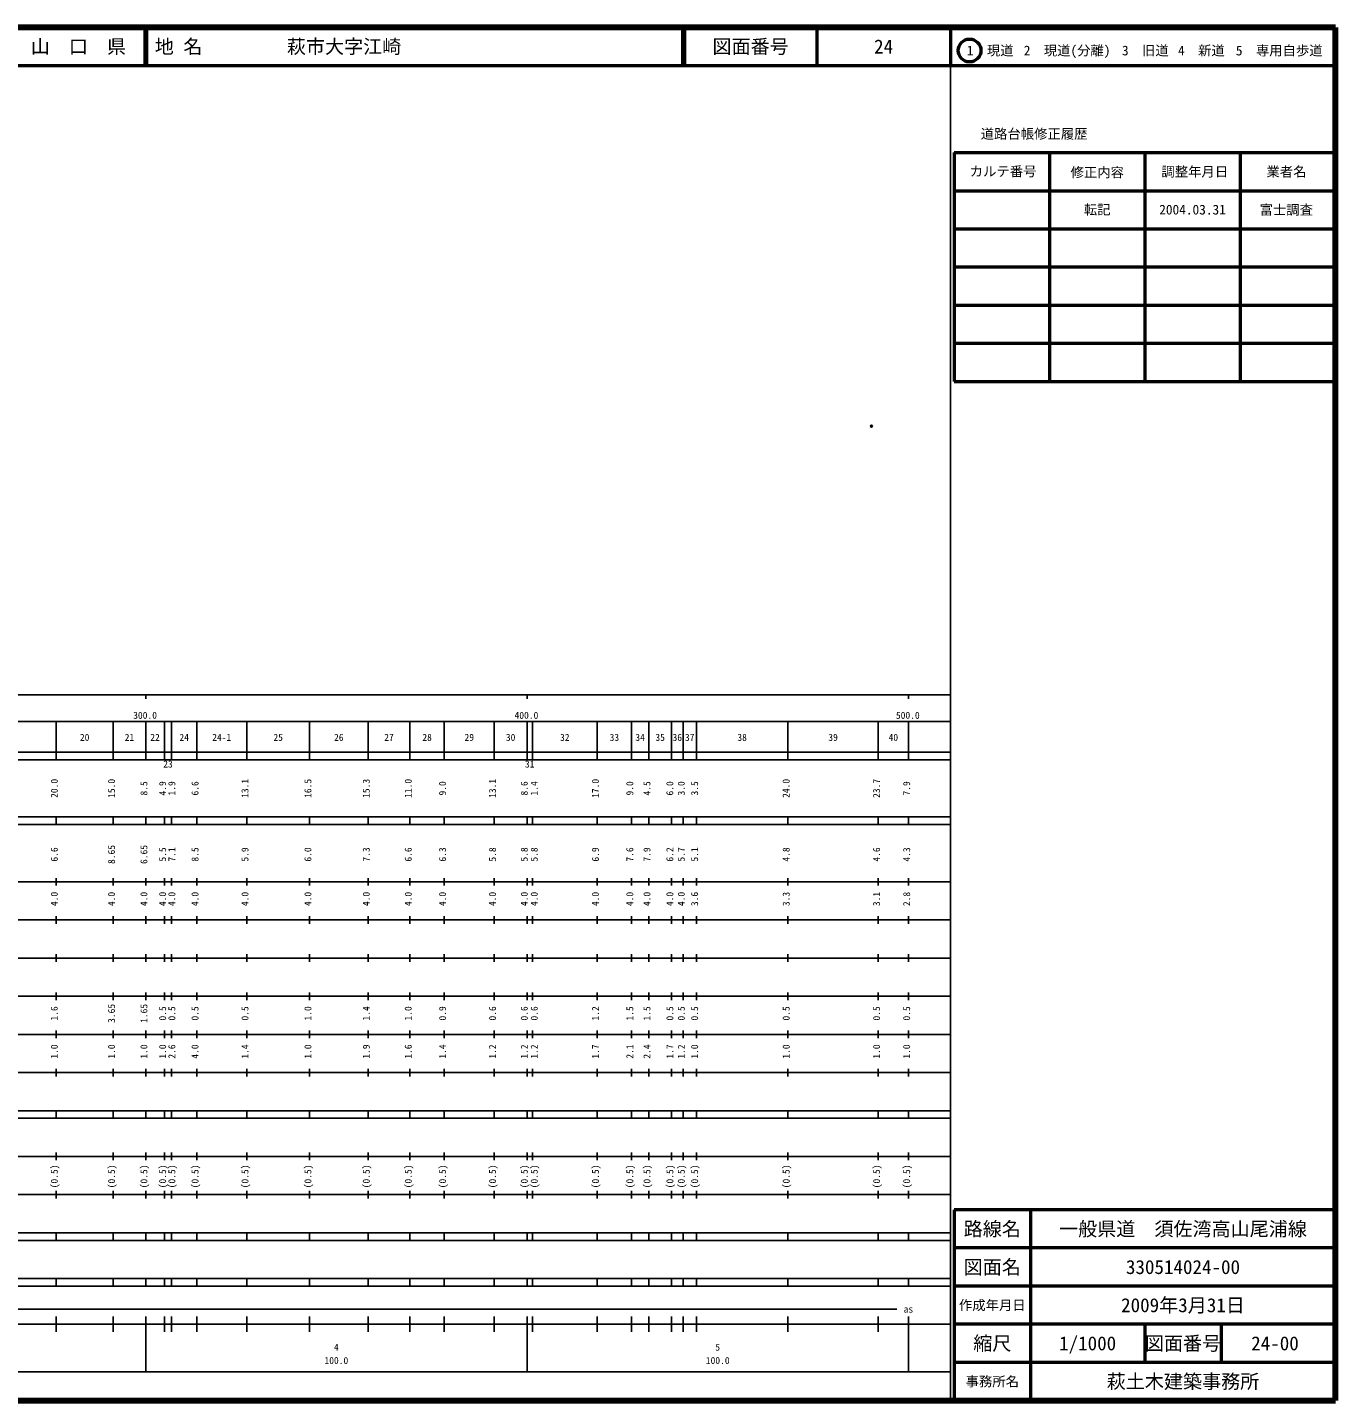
# Model space of a CAD drawing. Units: millimetres on the paper. Extents: x 40 to 680, y 20 to 380.
# Drawn here: x 337 to 680, y 20 to 380 of the extents above; entities that cross this region are included whole.
import ezdxf
from ezdxf.enums import TextEntityAlignment as Align

# ---------------------------------------------------------------- set-up
doc = ezdxf.new("R2010")
doc.units = ezdxf.units.MM
doc.header["$PDMODE"] = 32
doc.header["$PDSIZE"] = 0.5
doc.layers.add('M-OTRS', color=6, linetype='Continuous')
doc.layers.add('M-TTL-TXT', color=7, linetype='Continuous')
for name, color, linetype, lineweight in [('M-TTL', 2, 'Continuous', 140), ('M-TTL-BAND', 7, 'Continuous', 25), ('M-TTL-FRAM', 2, 'Continuous', 50), ('M-TTL-LINE', 7, 'Continuous', 50)]:
    doc.layers.add(name, color=color, linetype=linetype, lineweight=lineweight)
doc.styles.add('ＭＳ ゴシック', font='')
doc.styles.get('ＭＳ ゴシック').set_extended_font_data('MS Gothic')

msp = doc.modelspace()

# ---------------------------------------------------------------- linework, layer by layer
at = {"layer": 'M-OTRS'}
msp.add_point((558.316, 275.448), dxfattribs=at)
at = {"layer": 'M-TTL'}
for p, q in [((680, 380), (40, 380)), ((680, 20), (680, 380)), ((40, 20), (680, 20))]:
    msp.add_line(p, q, dxfattribs=at)
at = {"layer": 'M-TTL-BAND'}
for p, q in [((579, 20), (579, 370)), ((40, 205), (579, 205)), ((368, 205), (368, 204)), ((468, 205), (468, 204)), ((568, 205), (568, 204)), ((68, 198), (579, 198)), ((344.5, 188), (344.5, 198)), ((359.5, 188), (359.5, 198)), ((368, 188), (368, 198)), ((372.9, 188), (372.9, 198)), ((374.8, 188), (374.8, 198)), ((381.4, 188), (381.4, 198)), ((394.5, 188), (394.5, 198)), ((411, 188), (411, 198)), ((426.3, 188), (426.3, 198)), ((437.3, 188), (437.3, 198)), ((446.3, 188), (446.3, 198)), ((459.4, 188), (459.4, 198)), ((468, 188), (468, 198)), ((469.4, 188), (469.4, 198)), ((486.4, 188), (486.4, 198)), ((495.4, 188), (495.4, 198)), ((499.9, 188), (499.9, 198)), ((505.9, 188), (505.9, 198)), ((508.9, 188), (508.9, 198)), ((512.4, 188), (512.4, 198)), ((536.4, 188), (536.4, 198)), ((560.1, 188), (560.1, 198)), ((568, 188), (568, 198)), ((40, 190), (579, 190)), ((40, 188), (579, 188)), ((40, 173), (579, 173)), ((344.5, 171), (344.5, 173)), ((359.5, 171), (359.5, 173)), ((368, 171), (368, 173)), ((372.9, 171), (372.9, 173)), ((374.8, 171), (374.8, 173)), ((381.4, 171), (381.4, 173)), ((394.5, 171), (394.5, 173)), ((411, 171), (411, 173)), ((426.3, 171), (426.3, 173)), ((437.3, 171), (437.3, 173)), ((446.3, 171), (446.3, 173)), ((459.4, 171), (459.4, 173)), ((468, 171), (468, 173)), ((469.4, 171), (469.4, 173)), ((486.4, 171), (486.4, 173)), ((495.4, 171), (495.4, 173)), ((499.9, 171), (499.9, 173)), ((505.9, 171), (505.9, 173)), ((508.9, 171), (508.9, 173)), ((512.4, 171), (512.4, 173)), ((536.4, 171), (536.4, 173)), ((560.1, 171), (560.1, 173)), ((568, 171), (568, 173)), ((40, 171), (579, 171)), ((40, 156), (579, 156)), ((344.5, 155), (344.5, 157)), ((359.5, 155), (359.5, 157)), ((368, 155), (368, 157)), ((372.9, 155), (372.9, 157)), ((374.8, 155), (374.8, 157)), ((381.4, 155), (381.4, 157)), ((394.5, 155), (394.5, 157)), ((411, 155), (411, 157)), ((426.3, 155), (426.3, 157)), ((437.3, 155), (437.3, 157)), ((446.3, 155), (446.3, 157)), ((459.4, 155), (459.4, 157)), ((468, 155), (468, 157)), ((469.4, 155), (469.4, 157)), ((486.4, 155), (486.4, 157)), ((495.4, 155), (495.4, 157)), ((499.9, 155), (499.9, 157)), ((505.9, 155), (505.9, 157)), ((508.9, 155), (508.9, 157)), ((512.4, 155), (512.4, 157)), ((536.4, 155), (536.4, 157)), ((560.1, 155), (560.1, 157)), ((568, 155), (568, 157)), ((46, 146), (579, 146)), ((344.5, 145), (344.5, 147)), ((359.5, 145), (359.5, 147)), ((368, 145), (368, 147)), ((372.9, 145), (372.9, 147)), ((374.8, 145), (374.8, 147)), ((381.4, 145), (381.4, 147)), ((394.5, 145), (394.5, 147)), ((411, 145), (411, 147)), ((426.3, 145), (426.3, 147)), ((437.3, 145), (437.3, 147)), ((446.3, 145), (446.3, 147)), ((459.4, 145), (459.4, 147)), ((468, 145), (468, 147)), ((469.4, 145), (469.4, 147)), ((486.4, 145), (486.4, 147)), ((495.4, 145), (495.4, 147)), ((499.9, 145), (499.9, 147)), ((505.9, 145), (505.9, 147)), ((508.9, 145), (508.9, 147)), ((512.4, 145), (512.4, 147)), ((536.4, 145), (536.4, 147)), ((560.1, 145), (560.1, 147)), ((568, 145), (568, 147)), ((344.5, 135), (344.5, 137)), ((359.5, 135), (359.5, 137)), ((368, 135), (368, 137)), ((372.9, 135), (372.9, 137)), ((374.8, 135), (374.8, 137)), ((381.4, 135), (381.4, 137)), ((394.5, 135), (394.5, 137)), ((411, 135), (411, 137)), ((426.3, 135), (426.3, 137)), ((437.3, 135), (437.3, 137)), ((446.3, 135), (446.3, 137)), ((459.4, 135), (459.4, 137)), ((468, 135), (468, 137)), ((469.4, 135), (469.4, 137)), ((486.4, 135), (486.4, 137)), ((495.4, 135), (495.4, 137)), ((499.9, 135), (499.9, 137)), ((505.9, 135), (505.9, 137)), ((508.9, 135), (508.9, 137)), ((512.4, 135), (512.4, 137)), ((536.4, 135), (536.4, 137)), ((560.1, 135), (560.1, 137)), ((568, 135), (568, 137)), ((52, 136), (579, 136)), ((46, 126), (579, 126)), ((344.5, 125), (344.5, 127)), ((359.5, 125), (359.5, 127)), ((368, 125), (368, 127)), ((372.9, 125), (372.9, 127)), ((374.8, 125), (374.8, 127)), ((381.4, 125), (381.4, 127)), ((394.5, 125), (394.5, 127)), ((411, 125), (411, 127)), ((426.3, 125), (426.3, 127)), ((437.3, 125), (437.3, 127)), ((446.3, 125), (446.3, 127)), ((459.4, 125), (459.4, 127)), ((468, 125), (468, 127)), ((469.4, 125), (469.4, 127)), ((486.4, 125), (486.4, 127)), ((495.4, 125), (495.4, 127)), ((499.9, 125), (499.9, 127)), ((505.9, 125), (505.9, 127)), ((508.9, 125), (508.9, 127)), ((512.4, 125), (512.4, 127)), ((536.4, 125), (536.4, 127)), ((560.1, 125), (560.1, 127)), ((568, 125), (568, 127)), ((52, 116), (579, 116)), ((344.5, 115), (344.5, 117)), ((359.5, 115), (359.5, 117)), ((368, 115), (368, 117)), ((372.9, 115), (372.9, 117)), ((374.8, 115), (374.8, 117)), ((381.4, 115), (381.4, 117)), ((394.5, 115), (394.5, 117)), ((411, 115), (411, 117)), ((426.3, 115), (426.3, 117)), ((437.3, 115), (437.3, 117)), ((446.3, 115), (446.3, 117)), ((459.4, 115), (459.4, 117)), ((468, 115), (468, 117)), ((469.4, 115), (469.4, 117)), ((486.4, 115), (486.4, 117)), ((495.4, 115), (495.4, 117)), ((499.9, 115), (499.9, 117)), ((505.9, 115), (505.9, 117)), ((508.9, 115), (508.9, 117)), ((512.4, 115), (512.4, 117)), ((536.4, 115), (536.4, 117)), ((560.1, 115), (560.1, 117)), ((568, 115), (568, 117)), ((46, 106), (579, 106)), ((344.5, 105), (344.5, 107)), ((359.5, 105), (359.5, 107)), ((368, 105), (368, 107)), ((372.9, 105), (372.9, 107)), ((374.8, 105), (374.8, 107)), ((381.4, 105), (381.4, 107)), ((394.5, 105), (394.5, 107)), ((411, 105), (411, 107)), ((426.3, 105), (426.3, 107)), ((437.3, 105), (437.3, 107)), ((446.3, 105), (446.3, 107)), ((459.4, 105), (459.4, 107)), ((468, 105), (468, 107)), ((469.4, 105), (469.4, 107)), ((486.4, 105), (486.4, 107)), ((495.4, 105), (495.4, 107)), ((499.9, 105), (499.9, 107)), ((505.9, 105), (505.9, 107)), ((508.9, 105), (508.9, 107)), ((512.4, 105), (512.4, 107)), ((536.4, 105), (536.4, 107)), ((560.1, 105), (560.1, 107)), ((568, 105), (568, 107)), ((40, 96), (579, 96)), ((40, 94), (579, 94)), ((344.5, 94), (344.5, 96)), ((359.5, 94), (359.5, 96)), ((368, 94), (368, 96)), ((372.9, 94), (372.9, 96)), ((374.8, 94), (374.8, 96)), ((381.4, 94), (381.4, 96)), ((394.5, 94), (394.5, 96)), ((411, 94), (411, 96)), ((426.3, 94), (426.3, 96)), ((437.3, 94), (437.3, 96)), ((446.3, 94), (446.3, 96)), ((459.4, 94), (459.4, 96)), ((468, 94), (468, 96)), ((469.4, 94), (469.4, 96)), ((486.4, 94), (486.4, 96)), ((495.4, 94), (495.4, 96)), ((499.9, 94), (499.9, 96)), ((505.9, 94), (505.9, 96)), ((508.9, 94), (508.9, 96)), ((512.4, 94), (512.4, 96)), ((536.4, 94), (536.4, 96)), ((560.1, 94), (560.1, 96)), ((568, 94), (568, 96)), ((49, 84), (579, 84)), ((344.5, 83), (344.5, 85)), ((359.5, 83), (359.5, 85)), ((368, 83), (368, 85)), ((372.9, 83), (372.9, 85)), ((374.8, 83), (374.8, 85)), ((381.4, 83), (381.4, 85)), ((394.5, 83), (394.5, 85)), ((411, 83), (411, 85)), ((426.3, 83), (426.3, 85)), ((437.3, 83), (437.3, 85)), ((446.3, 83), (446.3, 85)), ((459.4, 83), (459.4, 85)), ((468, 83), (468, 85)), ((469.4, 83), (469.4, 85)), ((486.4, 83), (486.4, 85)), ((495.4, 83), (495.4, 85)), ((499.9, 83), (499.9, 85)), ((505.9, 83), (505.9, 85)), ((508.9, 83), (508.9, 85)), ((512.4, 83), (512.4, 85)), ((536.4, 83), (536.4, 85)), ((560.1, 83), (560.1, 85)), ((568, 83), (568, 85)), ((40, 74), (579, 74)), ((344.5, 73), (344.5, 75)), ((359.5, 73), (359.5, 75)), ((368, 73), (368, 75)), ((372.9, 73), (372.9, 75)), ((374.8, 73), (374.8, 75)), ((381.4, 73), (381.4, 75)), ((394.5, 73), (394.5, 75)), ((411, 73), (411, 75)), ((426.3, 73), (426.3, 75)), ((437.3, 73), (437.3, 75)), ((446.3, 73), (446.3, 75)), ((459.4, 73), (459.4, 75)), ((468, 73), (468, 75)), ((469.4, 73), (469.4, 75)), ((486.4, 73), (486.4, 75)), ((495.4, 73), (495.4, 75)), ((499.9, 73), (499.9, 75)), ((505.9, 73), (505.9, 75)), ((508.9, 73), (508.9, 75)), ((512.4, 73), (512.4, 75)), ((536.4, 73), (536.4, 75)), ((560.1, 73), (560.1, 75)), ((568, 73), (568, 75)), ((40, 64), (579, 64)), ((40, 62), (579, 62)), ((344.5, 62), (344.5, 64)), ((359.5, 62), (359.5, 64)), ((368, 62), (368, 64)), ((372.9, 62), (372.9, 64)), ((374.8, 62), (374.8, 64)), ((381.4, 62), (381.4, 64)), ((394.5, 62), (394.5, 64)), ((411, 62), (411, 64)), ((426.3, 62), (426.3, 64)), ((437.3, 62), (437.3, 64)), ((446.3, 62), (446.3, 64)), ((459.4, 62), (459.4, 64)), ((468, 62), (468, 64)), ((469.4, 62), (469.4, 64)), ((486.4, 62), (486.4, 64)), ((495.4, 62), (495.4, 64)), ((499.9, 62), (499.9, 64)), ((505.9, 62), (505.9, 64)), ((508.9, 62), (508.9, 64)), ((512.4, 62), (512.4, 64)), ((536.4, 62), (536.4, 64)), ((560.1, 62), (560.1, 64)), ((568, 62), (568, 64)), ((40, 52), (579, 52)), ((344.5, 50), (344.5, 52)), ((359.5, 50), (359.5, 52)), ((368, 50), (368, 52)), ((372.9, 50), (372.9, 52)), ((374.8, 50), (374.8, 52)), ((381.4, 50), (381.4, 52)), ((394.5, 50), (394.5, 52)), ((411, 50), (411, 52)), ((426.3, 50), (426.3, 52)), ((437.3, 50), (437.3, 52)), ((446.3, 50), (446.3, 52)), ((459.4, 50), (459.4, 52)), ((468, 50), (468, 52)), ((469.4, 50), (469.4, 52)), ((486.4, 50), (486.4, 52)), ((495.4, 50), (495.4, 52)), ((499.9, 50), (499.9, 52)), ((505.9, 50), (505.9, 52)), ((508.9, 50), (508.9, 52)), ((512.4, 50), (512.4, 52)), ((536.4, 50), (536.4, 52)), ((560.1, 50), (560.1, 52)), ((568, 50), (568, 52)), ((40, 50), (579, 50)), ((71, 44), (565, 44)), ((40, 40), (579, 40)), ((344.5, 38), (344.5, 42)), ((359.5, 38), (359.5, 42)), ((368, 27.5), (368, 42)), ((372.9, 38), (372.9, 42)), ((374.8, 38), (374.8, 42)), ((381.4, 38), (381.4, 42)), ((394.5, 38), (394.5, 42)), ((411, 38), (411, 42)), ((426.3, 38), (426.3, 42)), ((437.3, 38), (437.3, 42)), ((446.3, 38), (446.3, 42)), ((459.4, 38), (459.4, 42)), ((468, 27.5), (468, 42)), ((469.4, 38), (469.4, 42)), ((486.4, 38), (486.4, 42)), ((495.4, 38), (495.4, 42)), ((499.9, 38), (499.9, 42)), ((505.9, 38), (505.9, 42)), ((508.9, 38), (508.9, 42)), ((512.4, 38), (512.4, 42)), ((536.4, 38), (536.4, 42)), ((560.1, 38), (560.1, 42)), ((568, 27.5), (568, 42)), ((68, 27.5), (579, 27.5))]:
    msp.add_line(p, q, dxfattribs=at)
at = {"layer": 'M-TTL-FRAM'}
for p, q in [((580, 347.197), (580, 287.197)), ((580, 347.197), (680, 347.197)), ((580, 287.197), (680, 287.197)), ((680, 70), (580, 70)), ((580, 70), (580, 20))]:
    msp.add_line(p, q, dxfattribs=at)
at = {"layer": 'M-TTL-LINE'}
for p, q in [((367.75, 380), (367.75, 370)), ((368.25, 380), (368.25, 370)), ((508.747, 380), (508.747, 370)), ((509.247, 380), (509.247, 370)), ((543.997, 380), (543.997, 370)), ((579, 380), (579, 370)), ((40, 370), (680, 370)), ((605, 347.197), (605, 287.197)), ((630, 347.197), (630, 287.197)), ((655, 347.197), (655, 287.197)), ((580, 337.197), (680, 337.197)), ((580, 327.197), (680, 327.197)), ((580, 317.197), (680, 317.197)), ((580, 307.197), (680, 307.197)), ((580, 297.197), (680, 297.197)), ((600, 70), (600, 20)), ((680, 60), (580, 60)), ((680, 50), (580, 50)), ((680, 40), (580, 40)), ((630, 40), (630, 30)), ((650, 40), (650, 30)), ((680, 30), (580, 30))]:
    msp.add_line(p, q, dxfattribs=at)
msp.add_circle((584.031, 373.958), 3, dxfattribs=at)

# ---------------------------------------------------------------- texts
at = {"layer": 'M-TTL-BAND', "style": 'ＭＳ ゴシック'}
for s, p in [('300.0', (367.844, 198.195)), ('400.0', (467.844, 198.195)), ('500.0', (567.844, 198.195)), ('20', (352, 192.405)), ('21', (363.75, 192.405)), ('22', (370.45, 192.405)), ('24', (378.1, 192.405)), ('24-1', (387.95, 192.405)), ('25', (402.75, 192.405)), ('26', (418.65, 192.405)), ('27', (431.8, 192.405)), ('28', (441.8, 192.405)), ('29', (452.85, 192.405)), ('30', (463.7, 192.405)), ('32', (477.9, 192.405)), ('33', (490.9, 192.405)), ('34', (497.65, 192.405)), ('35', (502.9, 192.405)), ('36', (507.4, 192.405)), ('37', (510.65, 192.405)), ('38', (524.4, 192.405)), ('39', (548.25, 192.405)), ('40', (564.05, 192.405)), ('23', (373.85, 185.412)), ('31', (468.7, 185.412)), ('as', (568, 42.5)), ('4', (418, 32.523)), ('5', (518, 32.523)), ('100.0', (418, 29.033)), ('100.0', (518, 29.033))]:
    msp.add_text(s, height=1.833, dxfattribs=at).set_placement(p, align=Align.BOTTOM_CENTER)
for s, p in [('20.0', (345.5, 180.5)), ('15.0', (360.5, 180.5)), ('8.5', (369, 180.5)), ('4.9', (373.9, 180.5)), ('1.9', (376.314, 180.5)), ('6.6', (382.4, 180.5)), ('13.1', (395.5, 180.5)), ('16.5', (412, 180.5)), ('15.3', (427.3, 180.5)), ('11.0', (438.3, 180.5)), ('9.0', (447.3, 180.5)), ('13.1', (460.4, 180.5)), ('8.6', (468.732, 180.5)), ('1.4', (471.343, 180.5)), ('17.0', (487.4, 180.5)), ('9.0', (496.4, 180.5)), ('4.5', (500.9, 180.5)), ('6.0', (506.9, 180.5)), ('3.0', (509.9, 180.5)), ('3.5', (513.4, 180.5)), ('24.0', (537.4, 180.5)), ('23.7', (561.1, 180.5)), ('7.9', (569, 180.5)), ('6.6', (345.5, 163.174)), ('8.65', (360.5, 163.174)), ('6.65', (369, 163.174)), ('5.5', (373.9, 163.174)), ('7.1', (376.314, 163.174)), ('8.5', (382.4, 163.174)), ('5.9', (395.5, 163.174)), ('6.0', (412, 163.174)), ('7.3', (427.3, 163.174)), ('6.6', (438.3, 163.174)), ('6.3', (447.3, 163.174)), ('5.8', (460.4, 163.174)), ('5.8', (468.732, 163.174)), ('5.8', (471.343, 163.174)), ('6.9', (487.4, 163.174)), ('7.6', (496.4, 163.174)), ('7.9', (500.9, 163.174)), ('6.2', (506.9, 163.174)), ('5.7', (509.9, 163.174)), ('5.1', (513.4, 163.174)), ('4.8', (537.4, 163.174)), ('4.6', (561.1, 163.174)), ('4.3', (569, 163.174)), ('4.0', (345.5, 151.5)), ('4.0', (360.5, 151.5)), ('4.0', (369, 151.5)), ('4.0', (373.9, 151.5)), ('4.0', (376.314, 151.5)), ('4.0', (382.4, 151.5)), ('4.0', (395.5, 151.5)), ('4.0', (412, 151.5)), ('4.0', (427.3, 151.5)), ('4.0', (438.3, 151.5)), ('4.0', (447.3, 151.5)), ('4.0', (460.4, 151.5)), ('4.0', (468.732, 151.5)), ('4.0', (471.343, 151.5)), ('4.0', (487.4, 151.5)), ('4.0', (496.4, 151.5)), ('4.0', (500.9, 151.5)), ('4.0', (506.9, 151.5)), ('4.0', (509.9, 151.5)), ('3.6', (513.4, 151.5)), ('3.3', (537.4, 151.5)), ('3.1', (561.1, 151.5)), ('2.8', (569, 151.5)), ('1.6', (345.5, 121.5)), ('3.65', (360.5, 121.5)), ('1.65', (369, 121.5)), ('0.5', (373.9, 121.5)), ('0.5', (376.314, 121.5)), ('0.5', (382.4, 121.5)), ('0.5', (395.5, 121.5)), ('1.0', (412, 121.5)), ('1.4', (427.3, 121.5)), ('1.0', (438.3, 121.5)), ('0.9', (447.3, 121.5)), ('0.6', (460.4, 121.5)), ('0.6', (468.732, 121.5)), ('0.6', (471.343, 121.5)), ('1.2', (487.4, 121.5)), ('1.5', (496.4, 121.5)), ('1.5', (500.9, 121.5)), ('0.5', (506.9, 121.5)), ('0.5', (509.9, 121.5)), ('0.5', (513.4, 121.5)), ('0.5', (537.4, 121.5)), ('0.5', (561.1, 121.5)), ('0.5', (569, 121.5)), ('1.0', (345.5, 111.5)), ('1.0', (360.5, 111.5)), ('1.0', (369, 111.5)), ('1.0', (373.9, 111.5)), ('2.6', (376.314, 111.5)), ('4.0', (382.4, 111.5)), ('1.4', (395.5, 111.5)), ('1.0', (412, 111.5)), ('1.9', (427.3, 111.5)), ('1.6', (438.3, 111.5)), ('1.4', (447.3, 111.5)), ('1.2', (460.4, 111.5)), ('1.2', (468.732, 111.5)), ('1.2', (471.343, 111.5)), ('1.7', (487.4, 111.5)), ('2.1', (496.4, 111.5)), ('2.4', (500.9, 111.5)), ('1.7', (506.9, 111.5)), ('1.2', (509.9, 111.5)), ('1.0', (513.4, 111.5)), ('1.0', (537.4, 111.5)), ('1.0', (561.1, 111.5)), ('1.0', (569, 111.5)), ('(0.5)', (345.5, 78.764)), ('(0.5)', (360.5, 78.764)), ('(0.5)', (369, 78.764)), ('(0.5)', (373.9, 78.764)), ('(0.5)', (376.314, 78.764)), ('(0.5)', (382.4, 78.764)), ('(0.5)', (395.5, 78.764)), ('(0.5)', (412, 78.764)), ('(0.5)', (427.3, 78.764)), ('(0.5)', (438.3, 78.764)), ('(0.5)', (447.3, 78.764)), ('(0.5)', (460.4, 78.764)), ('(0.5)', (468.732, 78.764)), ('(0.5)', (471.343, 78.764)), ('(0.5)', (487.4, 78.764)), ('(0.5)', (496.4, 78.764)), ('(0.5)', (500.9, 78.764)), ('(0.5)', (506.9, 78.764)), ('(0.5)', (509.9, 78.764)), ('(0.5)', (513.4, 78.764)), ('(0.5)', (537.4, 78.764)), ('(0.5)', (561.1, 78.764)), ('(0.5)', (569, 78.764))]:
    msp.add_text(s, height=1.833, rotation=90, dxfattribs=at).set_placement(p, align=Align.BOTTOM_CENTER)
at = {"layer": 'M-TTL-TXT', "style": 'ＭＳ ゴシック'}
for s, height, p in [('山\u3000口\u3000県', 3.666, (350.375, 375)), ('図面番号', 3.666, (526.622, 375)), ('24', 3.666, (561.497, 375)), ('1\u3000現道', 2.566, (589.448, 373.958)), ('2\u3000現道(分離)', 2.566, (609.619, 373.958)), ('3\u3000旧道', 2.566, (630.121, 373.958)), ('4\u3000新道', 2.566, (644.824, 373.958)), ('5\u3000専用自歩道', 2.566, (665.228, 373.958)), ('道路台帳修正履歴', 2.566, (600.968, 352.113)), ('カルテ番号', 2.566, (592.839, 342.277)), ('修正内容', 2.566, (617.509, 342.023)), ('調整年月日', 2.566, (643.089, 342.197)), ('業者名', 2.566, (667.134, 342.197)), ('転記', 2.566, (617.5, 332.245)), ('2004.03.31', 2.566, (642.5, 332.245)), ('富士調査', 2.566, (667.077, 332.189)), ('路線名', 3.666, (590, 65)), ('路線名', 3.666, (590, 65)), ('一般県道\u3000須佐湾高山尾浦線', 3.666, (640, 65)), ('図面名', 3.666, (590, 55)), ('図面名', 3.666, (590, 55)), ('330514024-00', 3.666, (640, 55)), ('2009年3月31日', 3.666, (640, 45)), ('作成年月日', 2.566, (590, 45)), ('作成年月日', 2.566, (590, 45)), ('縮尺', 3.666, (590, 35)), ('縮尺', 3.666, (590, 35)), ('1/1000', 3.666, (615, 35)), ('図面番号', 3.666, (640, 35)), ('図面番号', 3.666, (640, 35)), ('24-00', 3.666, (664.125, 35)), ('事務所名', 2.566, (590, 25)), ('事務所名', 2.566, (590, 25)), ('萩土木建築事務所', 3.666, (640, 25))]:
    msp.add_text(s, height=height, dxfattribs=at).set_placement(p, align=Align.MIDDLE_CENTER)
for s, p in [('地 名', (370.38, 375)), ('萩市大字江崎', (405.024, 375))]:
    msp.add_text(s, height=3.666, dxfattribs=at).set_placement(p, align=Align.MIDDLE_LEFT)

doc.saveas('drawing.dxf')
